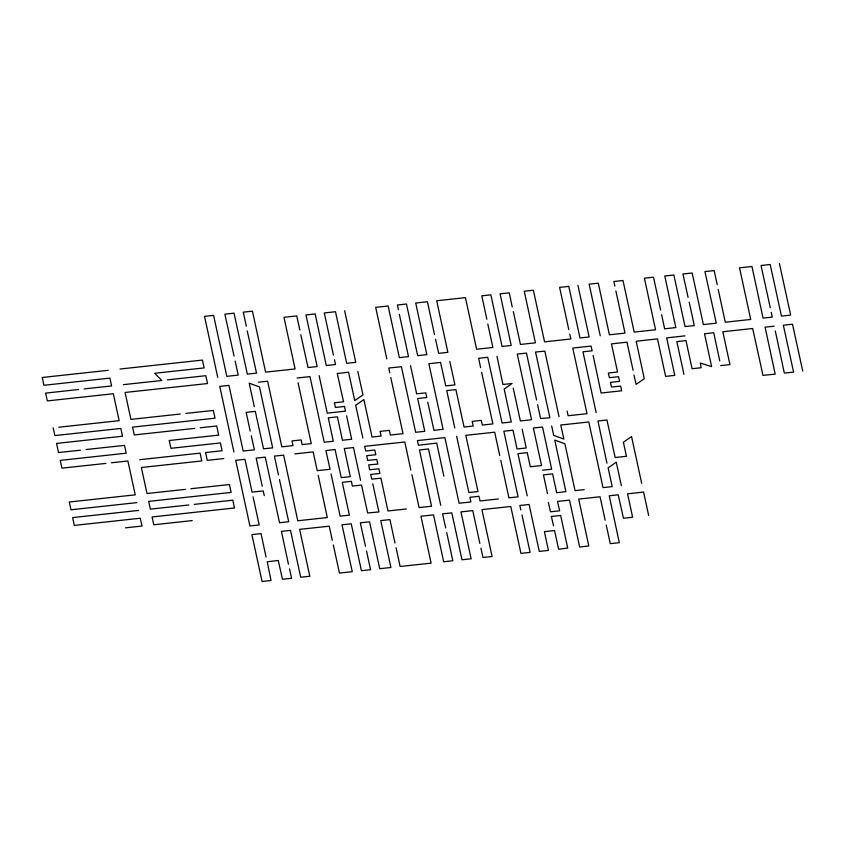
<?xml version="1.0" encoding="UTF-8"?>
<svg xmlns="http://www.w3.org/2000/svg" width="845" height="845" viewBox="0 0 845 845"><rect width="100%" height="100%" fill="white"/><g stroke="black" fill="none" stroke-linecap="round" stroke-linejoin="round"><path stroke-width="1.27" d="M774.178 326.17L765.105 327.195L775.192 374.103L762.993 375.36L752.673 328.504L722.824 331.758L729.943 364.596L720.627 365.61M684.968 335.866L666.663 337.884L674.785 375.381L665.628 376.374L657.505 338.887L636.169 341.232L644.281 378.687L636.116 384.359L633.951 375.032M108.234 370.311L42.25 377.483L43.94 385.288L109.934 378.116L111.582 385.933L84.151 388.922M120.011 369.033L202.441 360.076L204.131 367.913L154.667 373.279L161.828 380.482L123.402 384.655M78.627 389.513L45.641 393.105L47.331 400.91L113.314 393.749L119.156 420.662L58.685 427.232M167.31 379.88L205.821 375.698L207.521 383.545L125.092 392.46L130.922 419.384L180.312 414.018M185.879 413.416L213.352 410.438L215.031 418.18L132.602 427.126L134.302 434.943L194.73 428.373M200.202 427.781L216.721 425.986L218.707 435.122L169.232 440.498L170.922 448.304L220.397 442.938L222.087 450.744L205.567 452.54L207.268 460.356L223.777 458.56M139.668 459.701L200.096 453.131L201.786 460.947L141.358 467.507L146.998 493.522L185.425 489.35M294.831 453.913L313.157 451.917L317.224 470.676L330.057 469.281L325.906 450.533L335.064 449.54L341.243 477.636L350.316 476.654L344.306 448.537L353.463 447.544L360.572 480.319M190.896 488.716L229.407 484.534L231.118 492.424L148.699 501.37L150.378 509.144L188.815 504.972M136.911 502.617L70.969 509.778L69.279 502.004L135.232 494.843L127.901 461.011L111.371 462.775M138.601 510.422L72.617 517.594L74.307 525.4L140.302 518.238L141.992 526.044L125.472 527.84M194.297 504.38L232.808 500.198L234.487 507.972L152.079 516.96L153.769 524.766L192.195 520.594M542.501 470.2L551.669 469.197L542.522 427.01L533.364 428.003L541.539 465.521L530.29 466.736L527.238 452.656L517.911 453.659L527.227 495.846M406.371 508.965L387.971 510.971L380.937 478.143L371.779 479.136L370.68 474.436L379.923 473.432L378.824 468.774L369.666 469.767L368.684 464.877L377.81 464.095L376.817 459.437L367.659 460.43L366.698 455.708L375.856 454.705L374.757 450.015L365.684 450.998L364.67 446.318L404.829 441.998L410.828 470.073M498.36 498.972L480.044 500.969L478.988 496.3L469.915 497.282L470.887 501.962L459.11 503.24L444.882 437.615L417.409 440.594L418.423 445.273L436.696 443.065L443.857 476.126M584.222 489.646L575.054 490.649L564.904 443.773L554.753 440.097L565.896 491.642L556.675 492.709L552.598 473.887L543.441 474.879L547.507 493.638M86.032 449.529L124.511 445.389L126.201 453.205L60.259 460.367L61.938 468.141L105.9 463.398M297.134 377.99L309.978 376.627L324.237 442.22L333.268 441.238L328.282 417.831L337.44 416.838L342.426 440.245L351.668 439.242L346.587 415.803M80.528 450.205L58.516 452.519L56.541 443.424L122.525 436.221L120.835 428.447L54.883 435.566L53.161 427.834M258.454 382.193L267.622 381.232L281.839 446.857L293.035 445.611L291.947 440.942L301.179 439.939L302.109 444.618L311.277 443.625L298.074 382.743M548.31 502.405L550.518 511.795L559.675 510.803L557.468 501.412L569.498 500.134L579.67 547.042L588.807 545.976L578.688 499.099L600.077 496.775L605.157 520.214M553.559 525.822L551.362 516.485L560.647 515.482L567.703 548.056L558.64 549.25L554.542 530.565L544.402 531.663L548.426 550.401L539.268 551.394L529.097 504.486L519.855 505.49L520.826 509.957M264.295 495.635L263.186 490.903L252.063 492.107L244.955 459.331L235.713 460.335L249.94 525.96L259.183 524.956L253.088 496.849M569.784 334.24L570.861 338.982L544.56 341.834L533.385 290.257L524.259 291.219L535.403 342.827L520.446 344.454L513.327 311.604M435.534 339.257L438.671 353.337L447.871 352.333L436.696 300.767L465.437 297.641L476.622 349.249L492.888 347.475L487.808 324.015M445.716 527.967L442.569 513.813L451.821 512.883L461.993 559.781L471.151 558.788L460.979 511.89L472.756 510.612L479.875 543.462M299.869 330.004L296.732 315.924L283.983 317.319L295.085 368.938L265.605 372.138L252.433 311.171L243.275 312.164L246.317 326.191M427.75 402.209L433.971 430.306L443.097 429.344L428.869 363.72L440.551 362.41L445.727 385.911L454.937 384.908L449.793 361.406M770.26 307.686L761.028 265.499L770.186 264.506L781.456 316.104L790.656 315.1L779.428 263.503M688.094 297.408L682.94 273.981L692.182 273.009L703.367 324.586L716.285 323.181L704.931 271.594L714.173 270.59L717.225 284.67M357.805 371.399L362.97 394.9L354.731 400.572L348.573 372.191L337.261 373.532L343.545 401.787L334.388 402.78L335.402 407.459L344.559 406.466L345.415 411.156L327.258 413.12L319.125 375.603M362.864 438.027L355.682 405.251L363.889 399.579L372.032 437.066L381.106 436.041L380.092 431.372L389.334 430.369L390.39 435.038L403.023 433.665L390.749 377.462M365.484 546.25L360.319 522.823L369.561 521.819L379.732 568.717L390.929 567.502L380.768 520.604L389.925 519.601L395.006 543.039M300.799 334.694L308.002 367.533L317.16 366.54L305.974 314.921L315.132 313.928L326.276 365.547L335.518 364.544L334.493 359.801M247.258 330.934L256.531 373.12L247.331 374.124L234.033 313.168L224.876 314.171L234.054 356.146M279.473 479.559L288.694 521.745L279.537 522.749L265.235 457.124L256.162 458.106L262.246 486.213M802.75 371.113L792.504 324.216L783.336 325.177L793.592 372.106L784.35 373.11L775.287 330.913M481.629 372.37L492.888 423.905L482.337 425.046L481.28 420.377L472.165 421.37L473.179 426.038L464.063 427.031L455.899 389.587L446.741 390.58L454.779 428.045M456.659 436.326L468.89 492.54L478.006 491.589L465.817 435.333L494.684 432.196L499.765 455.635M411.927 474.742L419.078 507.591L431.552 506.229L419.447 449.973L428.51 448.959L440.71 505.236M333.321 544.962L339.447 573.058L352.259 571.706L342.003 524.808L351.245 523.805L361.417 570.713L370.575 569.71L366.508 550.993M771.263 312.354L772.298 317.097L763.056 318.1L751.955 266.481L739.523 267.833L750.709 319.442L725.295 322.22L718.176 289.36M719.771 360.921L713.708 332.74L704.519 333.775L711.627 366.593L700.262 363.044L701.16 367.723L692.087 368.716L685.992 340.609L676.834 341.602L683.943 374.377M689.203 302.14L694.284 325.568L685.041 326.571L673.866 275.005L664.793 275.988L675.81 327.575L664.645 328.789L661.635 314.699M660.621 310.03L653.502 277.181L644.386 278.163L655.572 329.782L634.183 332.096L622.997 280.487L613.85 281.522L614.854 286.159M615.878 290.902L625.025 333.099L609.403 334.789L598.302 283.17L589.145 284.163L600.246 335.782M633.095 370.342L626.99 342.162L611.463 343.883L617.558 372.022L608.326 373.025L609.414 377.694L618.572 376.701L619.586 381.37L610.428 382.362L611.442 387.042L620.61 386.08L621.666 390.781L601.101 393.02L593.137 355.481M641.704 483.403L631.542 436.538L623.399 442.21L626.451 456.289L615.171 457.525L606.953 420.007L597.964 420.979L606.942 463.197M648.654 515.492L643.573 492.054L627.55 493.797L632.63 517.224L623.473 518.228L618.223 494.811L609.234 495.783L619.311 542.659L610.28 543.641L606.224 524.956M577.948 285.388L589.134 336.997L579.966 337.958L568.791 286.381L559.622 287.374L568.769 329.571M621.339 485.621L616.259 462.183L608.115 467.855L612.181 486.614L603.024 487.607L588.796 421.982L560.753 425.024L563.911 439.104L553.707 435.386L551.679 426.007M596.158 412.687L582.965 351.795L592.123 350.802L591.099 346.059L572.783 348.087L587.011 413.712L568.115 415.729L567.101 411.061M559.041 416.712L544.824 351.119L535.561 352.059L549.884 417.747L540.589 418.507L537.6 404.692M513.253 388.14L520.362 420.958L531.568 419.733L517.256 354.076L526.498 353.115L536.586 400.023M522.157 429.218L526.224 447.977L517.066 448.97L513 430.211L503.842 431.203L518.069 496.839L508.912 497.832L500.779 460.303M486.857 319.262L481.777 295.824L490.861 294.842L502.046 346.45L511.204 345.457L500.103 293.838L509.26 292.845L512.228 306.946M521.978 514.901L530.1 552.387L520.942 553.38L510.781 506.482L481.914 509.609L492.086 556.517L482.96 557.468L480.932 548.13M434.52 334.588L427.401 301.739L415.708 303.006L426.82 354.657L417.662 355.65L406.466 304.01L397.393 304.992L398.407 309.671M410.543 365.674L416.648 393.844L425.806 392.851L426.746 397.53L417.662 398.523L424.781 431.33L415.655 432.291L401.396 366.698L388.795 368.029L389.746 372.782M446.73 532.635L452.825 560.742L443.678 561.777L433.506 514.869L420.958 516.232L431.119 563.14L400.129 566.467L396.073 547.782M399.358 314.414L408.505 356.632L399.358 357.625L388.151 305.996L375.687 307.348L386.83 358.967M344.654 310.728L355.756 362.347L346.682 363.329L335.497 311.72L324.29 312.935L333.437 355.132M372.803 483.847L378.887 511.954L367.649 512.957L361.554 485.072L352.354 486.065L351.414 481.354L342.257 482.347L349.376 515.154L340.134 516.158L331.071 473.96M332.307 540.282L329.254 526.192L299.637 529.34L309.798 576.248L300.725 577.23L290.49 530.406L281.417 531.389L288.451 564.249M278.459 474.89L274.393 456.131L283.635 455.128L297.778 520.763L327.29 517.552L318.227 475.355M289.55 568.917L291.578 578.297L282.462 579.247L278.269 560.499L267.2 561.777L271.044 580.494L262.066 581.497L251.894 534.6L261.052 533.607L266.048 557.045M254.303 406.698L249.212 383.197L259.478 386.936L272.682 447.861L263.513 448.811L255.317 411.367L246.159 412.371L250.226 431.13M235.163 361.026L238.216 375.106L226.809 376.352L213.595 315.396L204.522 316.379L217.725 377.335M251.324 435.788L254.366 449.846L243.159 451.029L228.974 385.394L219.774 386.397L233.917 452.033M496.976 356.284L502.923 384.475L512.081 383.482L504.169 389.122L511.299 422.004L502.067 423.007L487.734 357.287L478.671 358.312L480.615 367.702"/></g></svg>
